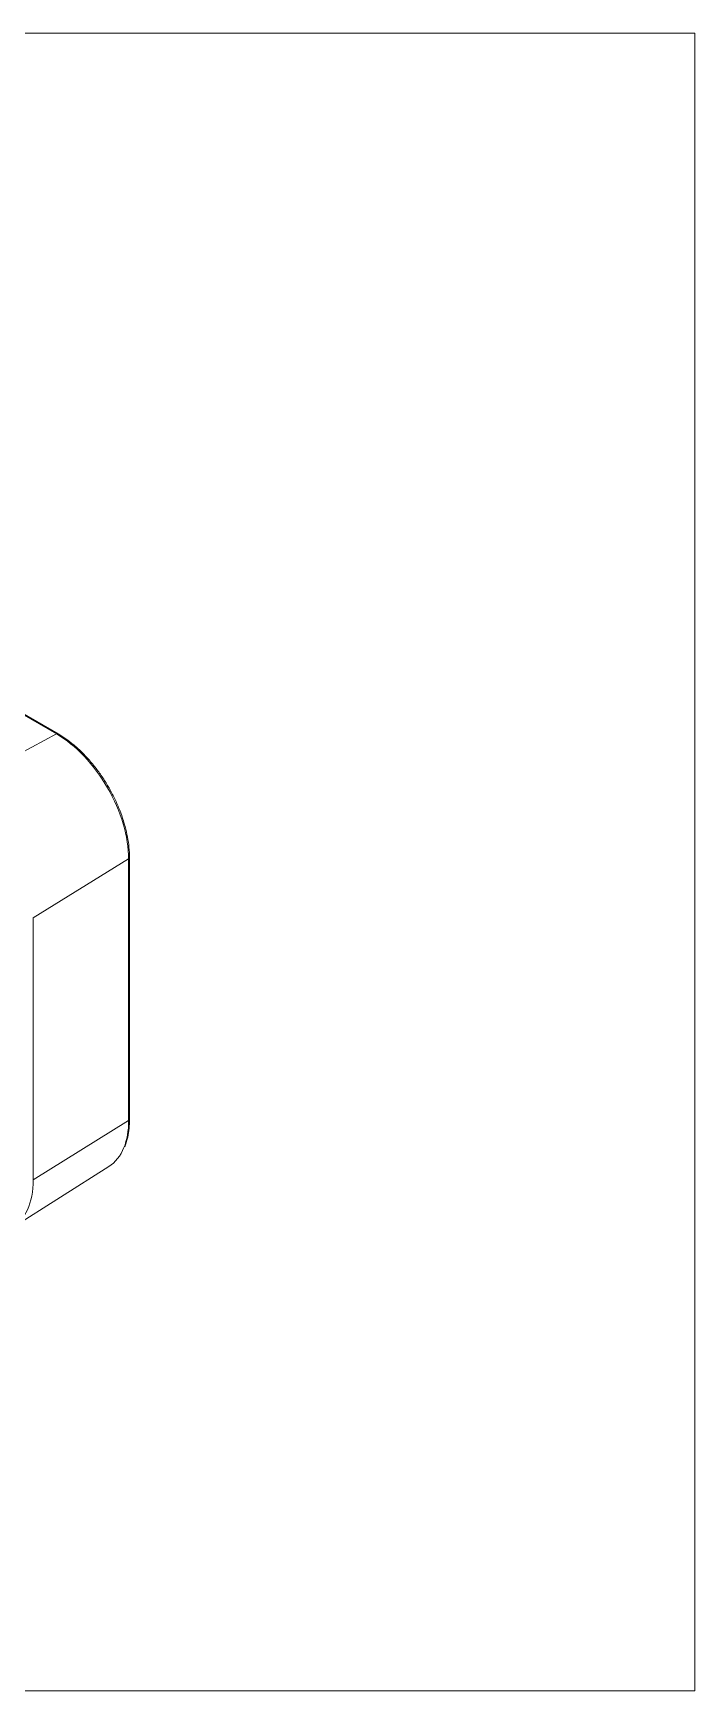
# Model space of a CAD drawing. Header units: millimetres. Extents: x -1304 to 1304, y -904 to 904.
# Drawn here: x -1076.9 to -971.7, y -903.5 to -639.8 of the extents above; entities that cross this region are included whole.
import ezdxf

# ---------------------------------------------------------------- set-up
doc = ezdxf.new("R2010")
doc.units = ezdxf.units.MM
doc.header["$MEASUREMENT"] = 0
doc.layers.add('layer 1', color=7, linetype='Continuous')

msp = doc.modelspace()

# ---------------------------------------------------------------- linework, layer by layer
at = {"layer": 'layer 1', "color": 8, "lineweight": 18}
for points in [[(-971.6707, -639.8485), (-971.6707, -639.8485), (-1255.1707, -639.8485), (-1255.1707, -639.8485)], [(-971.6707, -639.8485), (-971.6707, -639.8485), (-971.6707, -903.5152), (-971.6707, -903.5152)], [(-1255.1707, -903.5152), (-1255.1707, -903.5152), (-971.6707, -903.5152), (-971.6707, -903.5152)]]:
    msp.add_open_spline(points, degree=3, dxfattribs=at)
at = {"layer": 'layer 1', "color": 155, "lineweight": 13}
for points in [[(-1073.172, -751.3118), (-1073.172, -751.3118), (-1137.5187, -714.1612), (-1137.5187, -714.1612)], [(-1073.172, -751.3118), (-1073.172, -751.3118), (-1088.9075, -759.7621), (-1088.9075, -759.7621)], [(-1072.9343, -751.2939), (-1072.9976, -751.2573), (-1073.0825, -751.2637), (-1073.172, -751.3118)], [(-1061.7007, -771.1807), (-1061.7007, -771.1807), (-1076.8866, -780.5828), (-1076.8866, -780.5828)], [(-1061.7007, -771.1807), (-1061.6143, -771.1272), (-1061.5663, -771.0568), (-1061.5664, -770.9837)], [(-1061.7007, -812.822), (-1061.7007, -812.822), (-1061.7007, -771.1807), (-1061.7007, -771.1807)], [(-1061.7007, -812.822), (-1061.7007, -812.822), (-1076.8866, -822.2241), (-1076.8866, -822.2241)], [(-1062.4561, -817.113), (-1061.9567, -815.892), (-1061.7007, -814.4377), (-1061.7007, -812.822)], [(-1061.7007, -812.822), (-1061.6144, -812.7685), (-1061.5664, -812.6982), (-1061.5664, -812.6251)]]:
    msp.add_open_spline(points, degree=3, dxfattribs=at)
at = {"layer": 'layer 1', "color": 155, "lineweight": 18}
for points in [[(-1072.9344, -751.2939), (-1072.9344, -751.2939), (-1137.2811, -714.1433), (-1137.2811, -714.1433)], [(-1061.5664, -812.6251), (-1061.5664, -812.6251), (-1061.5664, -770.9838), (-1061.5664, -770.9838)], [(-1076.8866, -822.2241), (-1076.8866, -822.2241), (-1076.8866, -780.5828), (-1076.8866, -780.5828)], [(-1064.8628, -820.1286), (-1063.816, -819.463), (-1062.9979, -818.438), (-1062.4561, -817.113)], [(-1080.2002, -829.8806), (-1080.2002, -829.8806), (-1064.8628, -820.1285), (-1064.8628, -820.1285)]]:
    msp.add_open_spline(points, degree=3, dxfattribs=at)
at = {"layer": 'layer 1', "color": 155, "lineweight": 13}
msp.add_open_spline([(-1061.7007, -771.1807), (-1061.7007, -767.6676), (-1062.9093, -763.6007), (-1065.0606, -759.8745), (-1067.2119, -756.1484), (-1070.1297, -753.0683), (-1073.172, -751.3118)], degree=3, knots=[0, 0, 0, 0, 0.5, 0.5, 0.5, 1, 1, 1, 1], dxfattribs=at)
at = {"layer": 'layer 1', "color": 155, "lineweight": 18}
for points, knots in [([(-1061.5664, -770.9838), (-1061.5664, -770.7114), (-1061.5736, -770.4358), (-1061.5881, -770.1567), (-1061.6155, -769.6275), (-1061.6688, -769.0854), (-1061.7476, -768.5348), (-1061.8264, -767.9843), (-1061.9306, -767.4253), (-1062.0595, -766.8612), (-1062.1884, -766.2975), (-1062.3419, -765.7286), (-1062.5189, -765.1584), (-1062.6959, -764.5886), (-1062.8964, -764.0174), (-1063.1192, -763.4486), (-1063.3418, -762.88), (-1063.5866, -762.3139), (-1063.852, -761.7539), (-1064.1172, -761.1941), (-1064.4031, -760.6404), (-1064.7075, -760.0965), (-1065.0119, -759.5527), (-1065.3349, -759.0186), (-1065.6745, -758.498), (-1066.014, -757.9772), (-1066.3701, -757.4699), (-1066.7403, -756.9792), (-1067.1106, -756.4884), (-1067.495, -756.0144), (-1067.8911, -755.5602), (-1068.2873, -755.1058), (-1068.6953, -754.6713), (-1069.1122, -754.2597), (-1069.5294, -753.8477), (-1069.9555, -753.4586), (-1070.3881, -753.0948), (-1070.8212, -752.7306), (-1071.2607, -752.3918), (-1071.703, -752.0813), (-1072.1108, -751.795), (-1072.5209, -751.5328), (-1072.9344, -751.2939)], [0, 0, 0, 0, 0.07142857, 0.07142857, 0.07142857, 0.14285714, 0.14285714, 0.14285714, 0.21428571, 0.21428571, 0.21428571, 0.28571429, 0.28571429, 0.28571429, 0.35714286, 0.35714286, 0.35714286, 0.42857143, 0.42857143, 0.42857143, 0.5, 0.5, 0.5, 0.57142857, 0.57142857, 0.57142857, 0.64285714, 0.64285714, 0.64285714, 0.71428571, 0.71428571, 0.71428571, 0.78571429, 0.78571429, 0.78571429, 0.85714286, 0.85714286, 0.85714286, 0.92857143, 0.92857143, 0.92857143, 1, 1, 1, 1]), ([(-1062.3355, -816.9666), (-1062.1777, -816.582), (-1062.0442, -816.1786), (-1061.9351, -815.755), (-1061.8224, -815.3174), (-1061.7356, -814.8583), (-1061.6746, -814.3819), (-1061.6164, -813.9273), (-1061.5816, -813.457), (-1061.5704, -812.9739), (-1061.5677, -812.8584), (-1061.5664, -812.7421), (-1061.5664, -812.6251)], [0, 0, 0, 0, 0.25, 0.25, 0.25, 0.5, 0.5, 0.5, 0.75, 0.75, 0.75, 1, 1, 1, 1]), ([(-1088.9075, -829.1643), (-1085.7193, -831.005), (-1082.6618, -831.3078), (-1080.4075, -830.0063), (-1078.1531, -828.7048), (-1076.8866, -825.9054), (-1076.8867, -822.2241)], [0, 0, 0, 0, 0.5, 0.5, 0.5, 1, 1, 1, 1])]:
    msp.add_open_spline(points, degree=3, knots=knots, dxfattribs=at)

doc.saveas('drawing.dxf')
